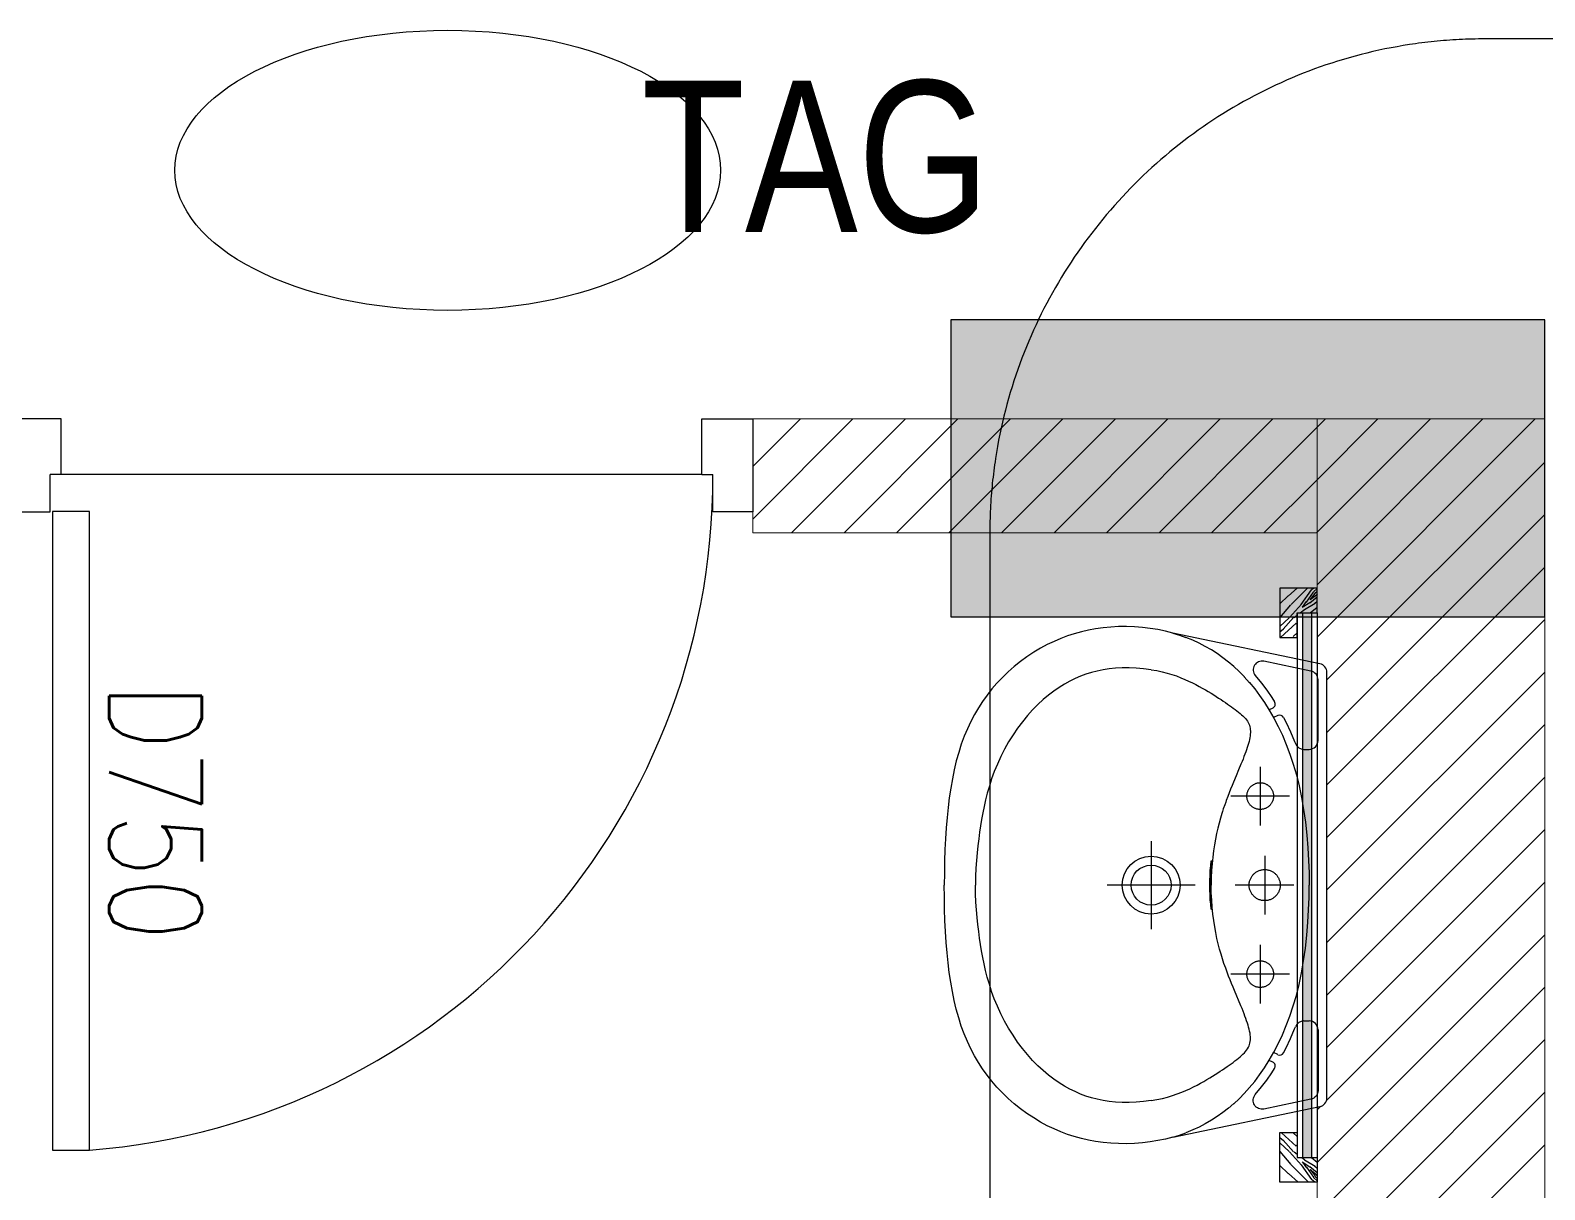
# Model space of a CAD drawing. Header units: millimetres. Extents: x 1277257 to 1543892, y 206696 to 309376.
# Drawn here: x 1330002 to 1331532, y 292398 to 293569 of the extents above; entities that cross this region are included whole.
import ezdxf
from ezdxf.enums import TextEntityAlignment as Align

# ---------------------------------------------------------------- set-up
doc = ezdxf.new("R2010")
doc.units = ezdxf.units.MM
doc.header["$LTSCALE"] = 500
doc.header["$MEASUREMENT"] = 0
doc.linetypes.add('CENTER', pattern=[2, 1.25, -0.25, 0.25, -0.25])
doc.linetypes.add('HIDDEN', pattern=[0.375, 0.25, -0.125])
doc.layers.get('Defpoints').update_dxf_attribs({"lineweight": 0})
doc.layers.add('A-TAG', color=7, linetype='Continuous', true_color=0xef00ef)
for name, color, linetype in [('AHC-A-FURNITURE', 2, 'Continuous'), ('DOOR', 8, 'Continuous'), ('FIXTURE', 251, 'Continuous'), ('TOWER AREA COLUMN.', 6, 'Continuous')]:
    doc.layers.add(name, color=color, linetype=linetype)
doc.layers.add('TOWER COL HATCH', color=253, linetype='Continuous', lineweight=20)
doc.layers.add('Wall', color=2, linetype='Continuous', lineweight=15)
doc.styles.add('simplex', font='simplex.shx')
doc.styles.get("Standard").update_dxf_attribs({"font": 'arial.ttf'})

msp = doc.modelspace()

# ---------------------------------------------------------------- hatches: boundary and pattern name
at = {"layer": 'FIXTURE', "ltscale": 0.1}
h = msp.add_hatch(dxfattribs=at)
h.set_pattern_fill('WOOD8', color=250, scale=100, angle=225, style=0, pattern_type=2)
h.set_pattern_definition([(34.6952, (1235184.5336, 262303.505), (494.9744524, 353.5538209), [11.1803, -1106.8536]), (45, (1235193.73, 262309.87), (-2e-14, 141.42136), [11, -89]), (63.4349, (1235201.504, 262317.647), (70.710822, 212.131952), [9.4868, -306.7409]), (217.875, (1235205.747, 262326.133), (565.6853303, 424.264217), [8.0623, -798.1635]), (219.8056, (1235199.383, 262321.183), (777.817169, 636.3964881), [11.0454, -1093.4907]), (239.0362, (1235190.898, 262314.112), (-141.421532, -282.842614), [12.3693, -399.9412]), (54.4623, (1235190.19, 262309.162), (282.8428988, 424.2639918), [6.0828, -602.1935]), (38.6598, (1235193.726, 262314.112), (-636.3961725, -494.9745929), [9.0554, -896.4831]), (230.7106, (1235200.797, 262319.769), (-565.6852912, -707.1068334), [10.0499, -994.9377]), (213.6901, (1235194.433, 262311.99), (353.5532764, 212.132255), [5.099, -504.8029]), (39.8056, (1235178.877, 262296.434), (-777.817169, -636.3964881), [11.0454, -1093.4907]), (33.6901, (1235187.362, 262303.505), (-353.5532764, -212.132255), [10.198, -499.7039]), (45, (1235195.85, 262309.16), (-2e-14, 141.42136), [12, -88]), (65.556, (1235204.333, 262317.647), (212.1324479, 494.9745942), [8.544, -845.8564]), (48.8141, (1235207.868, 262325.426), (919.23833595, 1060.66055824), [15.0333, -1488.2963]), (39.8056, (1235217.768, 262336.739), (-777.817169, -636.3964881), [11.0454, -1093.4907]), (45, (1235226.25, 262343.81), (-2e-14, 141.42136), [11, -89]), (50.1944, (1235163.32, 262280.878), (636.3964881, 777.817169), [11.0454, -1093.4907]), (39.8056, (1235170.391, 262289.363), (-777.817169, -636.3964881), [11.0454, -1093.4907]), (45, (1235161.91, 262282.29), (-2e-14, 141.42136), [6, -94]), (50.1944, (1235166.149, 262286.535), (636.3964881, 777.817169), [11.0454, -1093.4907]), (45, (1235173.22, 262295.02), (-2e-14, 141.42136), [10, -90]), (55.3048, (1235180.291, 262302.091), (-353.5538209, -494.9744524), [11.1803, -1106.8536]), (50.1944, (1235186.655, 262311.2835), (636.3964881, 777.817169), [11.0454, -1093.4907]), (39.8056, (1235193.726, 262319.769), (-777.817169, -636.3964881), [11.0454, -1093.4907]), (39.8056, (1235202.211, 262326.84), (-777.817169, -636.3964881), [11.0454, -1093.4907]), (36.8699, (1235210.697, 262333.911), (-494.9746855, -353.5534203), [14.1421, -692.9646]), (45, (1235222.01, 262342.4), (-2e-14, 141.42136), [15, -85]), (32.4712, (1235261.608, 262297.141), (424.2640633, 282.8427632), [9.2195, -912.7349]), (39.2894, (1235269.386, 262302.091), (-707.1068334, -565.6852912), [10.0499, -994.9377]), (53.1301, (1235261.608, 262297.141), (353.5534203, 494.9746855), [7.0711, -700.0357]), (54.4623, (1235265.851, 262302.798), (282.8428988, 424.2639918), [12.1655, -596.1107]), (45, (1235202.21, 262241.99), (-2e-14, 141.42136), [12, -88]), (35.5377, (1235210.697, 262250.472), (-424.2639918, -282.8428988), [6.0828, -602.1935]), (246.8014, (1235215.646, 262254.008), (141.421382, 282.8427255), [5.3852, -533.1313]), (237.9946, (1235213.525, 262249.058), (494.9749724, 777.8173423), [13.3417, -1320.8247]), (37.875, (1235269.386, 262304.92), (-565.6853303, -424.264217), [8.0623, -798.1635]), (52.125, (1235269.386, 262304.92), (424.264217, 565.6853303), [8.0623, -798.1635]), (45, (1235203.63, 262240.57), (-2e-14, 141.42136), [8, -92]), (239.0362, (1235209.282, 262246.23), (-141.421532, -282.842614), [8.2462, -404.0644]), (41.6335, (1235217.0605, 262258.2505), (-1202.0822553, -1060.6593486), [17.0294, -1685.9093]), (42.7094, (1235229.7884, 262269.5642), (-1767.7666618, -1626.34590616), [25.02, -2476.9792]), (48.1798, (1235248.173, 262286.535), (1131.37151885, 1272.79160828), [18.0278, -1784.7479]), (54.4623, (1235260.194, 262299.97), (282.8428988, 424.2639918), [18.2483, -590.028]), (55.3048, (1235208.575, 262235.623), (-353.5538209, -494.9744524), [11.1803, -1106.8536]), (60.9454, (1235214.939, 262244.815), (-212.1320511, -353.5533917), [14.5602, -713.4508]), (45, (1235222.01, 262257.54), (-2e-14, 141.42136), [13, -87]), (36.8699, (1235231.203, 262266.736), (-494.9746855, -353.5534203), [14.1421, -692.9646]), (48.5763, (1235242.516, 262275.221), (989.9501963, 1131.3702398), [16.0312, -1587.0907]), (36.2538, (1235253.123, 262287.242), (565.6856748, 424.263725), [13.1529, -1302.1417]), (30.9638, (1235263.73, 262295.02), (-282.842614, -141.421532), [12.3693, -399.9412]), (45, (1235274.34, 262301.38), (-2e-14, 141.42136), [7, -93]), (219.8056, (1235217.0605, 262258.2505), (777.817169, 636.3964881), [22.0907, -1082.4454]), (40.2364, (1235197.2615, 262246.937), (-848.5276056, -707.1074468), [24.0832, -1180.0763]), (45, (1235215.65, 262262.49), (-2e-14, 141.42136), [23, -77]), (49.0856, (1235231.91, 262278.7566), (848.52842144, 989.9492307), [28.0713, -1375.4955]), (45, (1235250.29, 262299.97), (-2e-14, 141.42136), [25, -75]), (52.125, (1235212.111, 262232.088), (424.264217, 565.6853303), [24.1868, -782.039]), (51.3402, (1235226.96, 262251.18), (494.9745929, 636.3961725), [18.1108, -887.4277]), (42.5104, (1235238.2737, 262265.3216), (-1626.3468232, -1484.92294044), [23.0217, -2279.1512]), (38.4802, (1235255.2442, 262280.878), (-2050.60961708, -1626.34561551), [35.2278, -3487.5552]), (48.0128, (1235166.149, 262278.0495), (1202.08123859, 1343.50317534), [19.0263, -1883.6035]), (36.8699, (1235178.877, 262292.192), (-494.9746855, -353.5534203), [21.2132, -685.8936]), (42.6141, (1235195.8473, 262304.9196), (-1697.05509359, -1555.63617396), [24.0208, -2378.0616]), (55.6197, (1235213.525, 262321.183), (-636.3954187, -919.2392743), [16.2788, -1611.6032]), (45, (1235222.72, 262334.62), (-2e-14, 141.42136), [20, -80]), (41.8202, (1235157.6635, 262286.535), (-1272.79160828, -1131.37151885), [18.0278, -1784.7479]), (51.009, (1235171.0985, 262298.5556), (-636.39613372, -777.81739343), [19.105, -1891.3923]), (51.7098, (1235183.1193, 262313.405), (-565.68592816, -707.10641908), [17.1172, -1694.607]), (39.2894, (1235193.726, 262326.84), (-707.1068334, -565.6852912), [20.0998, -984.8878]), (32.9052, (1235209.282, 262339.568), (-777.81783655, -494.9741718), [14.3178, -1417.4643]), (54.4623, (1235221.303, 262347.346), (282.8428988, 424.2639918), [12.1655, -596.1107]), (48.8141, (1235171.0985, 262273.1), (919.23833595, 1060.66055824), [15.0333, -1488.2963]), (32.1957, (1235180.998, 262284.4135), (-1131.37122004, -707.10610655), [22.561, -2233.5418]), (45, (1235200.09, 262296.43), (-2e-14, 141.42136), [25, -75]), (50.4403, (1235217.7676, 262314.112), (-707.10727199, -848.52769078), [21.095, -2088.4073]), (51.7098, (1235231.2026, 262330.3754), (-565.68592816, -707.10641908), [17.1172, -1694.607]), (45, (1235152.71, 262291.48), (-2e-14, 141.42136), [17, -83]), (53.1301, (1235164.735, 262303.505), (353.5534203, 494.9746855), [28.2843, -678.8225]), (42.6141, (1235181.705, 262326.1328), (-1697.05509359, -1555.63617396), [24.0208, -2378.0616]), (39.4725, (1235199.3828, 262342.3962), (1626.3446845, 1343.50403965), [31.1448, -3083.3375]), (51.8428, (1235217.0605, 262227.138), (-1060.65956137, -1343.50340493), [25.1794, -2492.7563]), (45, (1235232.62, 262246.94), (-2e-14, 141.42136), [28, -72]), (41.3478, (1235252.4158, 262266.7358), (-2333.45154641, -2050.610630195), [47.0956, -4662.4691]), (45, (1235192.31, 262251.89), (-2e-14, 141.42136), [24, -76]), (49.7636, (1235209.282, 262268.857), (707.1074468, 848.5276056), [24.0832, -1180.0763]), (43.1524, (1235224.8386, 262287.242), (-2192.03065427, -2050.61009851), [31.0161, -3070.5964]), (42.2737, (1235247.466, 262308.455), (-1484.92397976, -1343.5031867), [21.0238, -2081.3558]), (39.8056, (1235180.998, 262263.2), (-777.817169, -636.3964881), [22.0907, -1082.4454]), (45, (1235197.97, 262277.34), (-2e-14, 141.42136), [32, -68]), (46.9092, (1235220.596, 262299.9698), (1979.89720474, 2121.32198918), [30.0167, -2971.6495]), (48.5763, (1235241.102, 262321.89), (989.9501963, 1131.3702398), [16.0312, -1587.0907])])
h.paths.add_polyline_path([(1331302.1, 293005.6), (1331302.1, 292980.6), (1331282.1, 292980.6), (1331282.1, 292955.6), (1331264.4, 292955.6), (1331264.4, 293005.6)])
msp.add_hatch(color=248, dxfattribs=at).paths.add_polyline_path([(1331296.4, 292430.6), (1331287.5, 292430.6), (1331287.5, 292980.6), (1331296.4, 292980.6)])
h = msp.add_hatch(dxfattribs=at)
h.set_pattern_fill('WOOD8', color=250, scale=100, angle=225, style=0, pattern_type=2)
h.set_pattern_definition([(325.3048, (1235184.5336, 323107.42), (494.9744524, -353.5538209), [11.1803, -1106.8536]), (315, (1235193.73, 323101.06), (5e-14, -141.42136), [11, -89]), (296.5651, (1235201.504, 323093.278), (70.710822, -212.131952), [9.4868, -306.7409]), (142.125, (1235205.747, 323084.793), (565.6853303, -424.264217), [8.0623, -798.1635]), (140.1944, (1235199.383, 323089.7425), (777.817169, -636.3964881), [11.0454, -1093.4907]), (120.9638, (1235190.898, 323096.814), (-141.421532, 282.842614), [12.3693, -399.9412]), (305.5377, (1235190.19, 323101.763), (282.8428988, -424.2639918), [6.0828, -602.1935]), (321.3402, (1235193.726, 323096.814), (-636.3961725, 494.9745929), [9.0554, -896.4831]), (129.2894, (1235200.797, 323091.157), (-565.6852912, 707.1068334), [10.0499, -994.9377]), (146.3099, (1235194.433, 323098.935), (353.5532764, -212.132255), [5.099, -504.8029]), (320.1944, (1235178.877, 323114.491), (-777.817169, 636.3964881), [11.0454, -1093.4907]), (326.3099, (1235187.362, 323107.42), (-353.5532764, 212.132255), [10.198, -499.7039]), (315, (1235195.85, 323101.76), (5e-14, -141.42136), [12, -88]), (294.444, (1235204.333, 323093.278), (212.1324479, -494.9745942), [8.544, -845.8564]), (311.1859, (1235207.868, 323085.5), (919.23833595, -1060.66055824), [15.0333, -1488.2963]), (320.1944, (1235217.768, 323074.186), (-777.817169, 636.3964881), [11.0454, -1093.4907]), (315, (1235226.25, 323067.12), (5e-14, -141.42136), [11, -89]), (309.8056, (1235163.32, 323130.048), (636.3964881, -777.817169), [11.0454, -1093.4907]), (320.1944, (1235170.391, 323121.562), (-777.817169, 636.3964881), [11.0454, -1093.4907]), (315, (1235161.91, 323128.63), (5e-14, -141.42136), [6, -94]), (309.8056, (1235166.149, 323124.391), (636.3964881, -777.817169), [11.0454, -1093.4907]), (315, (1235173.22, 323115.91), (5e-14, -141.42136), [10, -90]), (304.6952, (1235180.291, 323108.834), (-353.5538209, 494.9744524), [11.1803, -1106.8536]), (309.8056, (1235186.655, 323099.642), (636.3964881, -777.817169), [11.0454, -1093.4907]), (320.1944, (1235193.726, 323091.157), (-777.817169, 636.3964881), [11.0454, -1093.4907]), (320.1944, (1235202.211, 323084.086), (-777.817169, 636.3964881), [11.0454, -1093.4907]), (323.1301, (1235210.697, 323077.015), (-494.9746855, 353.5534203), [14.1421, -692.9646]), (315, (1235222.01, 323068.53), (5e-14, -141.42136), [15, -85]), (327.5288, (1235261.608, 323113.784), (424.2640633, -282.8427632), [9.2195, -912.7349]), (320.7106, (1235269.386, 323108.834), (-707.1068334, 565.6852912), [10.0499, -994.9377]), (306.8699, (1235261.608, 323113.784), (353.5534203, -494.9746855), [7.0711, -700.0357]), (305.5377, (1235265.851, 323108.127), (282.8428988, -424.2639918), [12.1655, -596.1107]), (315, (1235202.21, 323168.94), (5e-14, -141.42136), [12, -88]), (324.4623, (1235210.697, 323160.453), (-424.2639918, 282.8428988), [6.0828, -602.1935]), (113.1986, (1235215.646, 323156.918), (141.421382, -282.8427255), [5.3852, -533.1313]), (122.0054, (1235213.525, 323161.867), (494.9749724, -777.8173423), [13.3417, -1320.8247]), (322.125, (1235269.386, 323106.006), (-565.6853303, 424.264217), [8.0623, -798.1635]), (307.875, (1235269.386, 323106.006), (424.264217, -565.6853303), [8.0623, -798.1635]), (315, (1235203.63, 323170.35), (5e-14, -141.42136), [8, -92]), (120.9638, (1235209.282, 323164.696), (-141.421532, 282.842614), [8.2462, -404.0644]), (318.3665, (1235217.0605, 323152.675), (-1202.0822553, 1060.6593486), [17.0294, -1685.9093]), (317.2906, (1235229.7884, 323141.3613), (-1767.7666618, 1626.34590616), [25.02, -2476.9792]), (311.8202, (1235248.173, 323124.3907), (1131.37151885, -1272.79160828), [18.0278, -1784.7479]), (305.5377, (1235260.194, 323110.956), (282.8428988, -424.2639918), [18.2483, -590.028]), (304.6952, (1235208.575, 323175.302), (-353.5538209, 494.9744524), [11.1803, -1106.8536]), (299.0546, (1235214.939, 323166.11), (-212.1320511, 353.5533917), [14.5602, -713.4508]), (315, (1235222.01, 323153.38), (5e-14, -141.42136), [13, -87]), (323.1301, (1235231.203, 323144.19), (-494.9746855, 353.5534203), [14.1421, -692.9646]), (311.4237, (1235242.516, 323135.7044), (989.9501963, -1131.3702398), [16.0312, -1587.0907]), (323.7462, (1235253.123, 323123.6836), (565.6856748, -424.263725), [13.1529, -1302.1417]), (329.0362, (1235263.73, 323115.905), (-282.842614, 141.421532), [12.3693, -399.9412]), (315, (1235274.34, 323109.54), (5e-14, -141.42136), [7, -93]), (140.1944, (1235217.0605, 323152.675), (777.817169, -636.3964881), [22.0907, -1082.4454]), (319.7636, (1235197.2615, 323163.989), (-848.5276056, 707.1074468), [24.0832, -1180.0763]), (315, (1235215.65, 323148.43), (5e-14, -141.42136), [23, -77]), (310.9144, (1235231.91, 323132.169), (848.52842144, -989.9492307), [28.0713, -1375.4955]), (315, (1235250.29, 323110.96), (5e-14, -141.42136), [25, -75]), (307.875, (1235212.111, 323178.838), (424.264217, -565.6853303), [24.1868, -782.039]), (308.6598, (1235226.96, 323159.746), (494.9745929, -636.3961725), [18.1108, -887.4277]), (317.4896, (1235238.2737, 323145.604), (-1626.3468232, 1484.92294044), [23.0217, -2279.1512]), (321.5198, (1235255.2442, 323130.0476), (-2050.60961708, 1626.34561551), [35.2278, -3487.5552]), (311.9872, (1235166.149, 323132.876), (1202.08123859, -1343.50317534), [19.0263, -1883.6035]), (323.1301, (1235178.877, 323118.734), (-494.9746855, 353.5534203), [21.2132, -685.8936]), (317.3859, (1235195.8473, 323106.006), (-1697.05509359, 1555.63617396), [24.0208, -2378.0616]), (304.3803, (1235213.525, 323089.7425), (-636.3954187, 919.2392743), [16.2788, -1611.6032]), (315, (1235222.72, 323076.31), (5e-14, -141.42136), [20, -80]), (318.1798, (1235157.6635, 323124.3907), (-1272.79160828, 1131.37151885), [18.0278, -1784.7479]), (308.991, (1235171.0985, 323112.37), (-636.39613372, 777.81739343), [19.105, -1891.3923]), (308.2902, (1235183.1193, 323097.5207), (-565.68592816, 707.10641908), [17.1172, -1694.607]), (320.7106, (1235193.726, 323084.086), (-707.1068334, 565.6852912), [20.0998, -984.8878]), (327.0948, (1235209.282, 323071.358), (-777.81783655, 494.9741718), [14.3178, -1417.4643]), (305.5377, (1235221.303, 323063.58), (282.8428988, -424.2639918), [12.1655, -596.1107]), (311.1859, (1235171.0985, 323137.826), (919.23833595, -1060.66055824), [15.0333, -1488.2963]), (327.8043, (1235180.998, 323126.512), (-1131.37122004, 707.10610655), [22.561, -2233.5418]), (315, (1235200.09, 323114.49), (5e-14, -141.42136), [25, -75]), (309.5597, (1235217.7676, 323096.8135), (-707.10727199, 848.52769078), [21.095, -2088.4073]), (308.2902, (1235231.2026, 323080.55), (-565.68592816, 707.10641908), [17.1172, -1694.607]), (315, (1235152.71, 323119.44), (5e-14, -141.42136), [17, -83]), (306.8699, (1235164.735, 323107.42), (353.5534203, -494.9746855), [28.2843, -678.8225]), (317.3859, (1235181.705, 323084.7927), (-1697.05509359, 1555.63617396), [24.0208, -2378.0616]), (320.5275, (1235199.3828, 323068.5293), (1626.3446845, -1343.50403965), [31.1448, -3083.3375]), (308.1572, (1235217.0605, 323183.7877), (-1060.65956137, 1343.50340493), [25.1794, -2492.7563]), (315, (1235232.62, 323163.99), (5e-14, -141.42136), [28, -72]), (318.6522, (1235252.4158, 323144.1897), (-2333.45154641, 2050.610630195), [47.0956, -4662.4691]), (315, (1235192.31, 323159.04), (5e-14, -141.42136), [24, -76]), (310.2364, (1235209.282, 323142.068), (707.1074468, -848.5276056), [24.0832, -1180.0763]), (316.8476, (1235224.8386, 323123.6836), (-2192.03065427, 2050.61009851), [31.0161, -3070.5964]), (317.7263, (1235247.466, 323102.4704), (-1484.92397976, 1343.5031867), [21.0238, -2081.3558]), (320.1944, (1235180.998, 323147.725), (-777.817169, 636.3964881), [22.0907, -1082.4454]), (315, (1235197.97, 323133.58), (5e-14, -141.42136), [32, -68]), (313.0908, (1235220.596, 323110.9557), (1979.89720474, -2121.32198918), [30.0167, -2971.6495]), (311.4237, (1235241.102, 323089.0354), (989.9501963, -1131.3702398), [16.0312, -1587.0907])])
h.paths.add_polyline_path([(1331302.1, 292430.4), (1331302.1, 292405.6), (1331264.4, 292405.6), (1331264.4, 292455.4), (1331282.1, 292455.4), (1331282.1, 292430.4)])
at = {"layer": 'TOWER COL HATCH'}
h = msp.add_hatch(color=253, dxfattribs=at)
h.dxf.hatch_style = 1
h.paths.add_polyline_path([(1330932.1, 293276.4), (1330932.1, 292976.4), (1331532.1, 292976.4), (1331532.1, 293276.4)])

# ---------------------------------------------------------------- linework, layer by layer
at = {"linetype": 'Continuous'}
msp.add_ellipse((1330423.9, 293427.5), major_axis=(-275.7, 0), ratio=0.512885, dxfattribs=at)
at = {"layer": 'A-TAG', "linetype": 'HIDDEN', "ltscale": 100}
for p, q in [((1335459.3, 293560.2), (1331471.5, 293560.2)), ((1330971.5, 293060.2), (1330971.5, 289348.8))]:
    msp.add_line(p, q, dxfattribs=at)
msp.add_arc((1331471.5, 293060.2), 500, 90, 180, dxfattribs=at)
at = {"layer": 'AHC-A-FURNITURE', "color": 5, "linetype": 'Continuous', "ltscale": 50, "true_color": 0x0000ff}
for p, q in [((1330732.1, 293128.3), (1330780.2, 293176.4)), ((1330732.1, 293075.3), (1330833.2, 293176.4)), ((1330771.2, 293061.4), (1330886.2, 293176.4)), ((1330824.3, 293061.4), (1330939.3, 293176.4)), ((1330877.3, 293061.4), (1330992.3, 293176.4)), ((1330930.3, 293061.4), (1331045.3, 293176.4)), ((1330983.4, 293061.4), (1331098.4, 293176.4)), ((1331036.4, 293061.4), (1331151.4, 293176.4)), ((1331089.4, 293061.4), (1331204.4, 293176.4)), ((1331142.5, 293061.4), (1331257.5, 293176.4)), ((1331195.5, 293061.4), (1331302.1, 293168)), ((1331248.5, 293061.4), (1331302.1, 293115)), ((1331301.6, 293061.4), (1331302.1, 293061.9))]:
    msp.add_line(p, q, dxfattribs=at)
at = {"layer": 'AHC-A-FURNITURE', "color": 1, "linetype": 'Continuous', "ltscale": 50, "true_color": 0xff0000}
for p, q in [((1331302.1, 293168), (1331310.5, 293176.4)), ((1331302.1, 293115), (1331363.5, 293176.4)), ((1331302.1, 293061.9), (1331416.6, 293176.4)), ((1331302.1, 293008.9), (1331469.6, 293176.4)), ((1331302.1, 292955.9), (1331522.6, 293176.4)), ((1331312.1, 292912.8), (1331532.1, 293132.8)), ((1331312.1, 292859.8), (1331532.1, 293079.8)), ((1331312.1, 292806.8), (1331532.1, 293026.8)), ((1331312.1, 292753.7), (1331532.1, 292973.7)), ((1331312.1, 292700.7), (1331532.1, 292920.7)), ((1331312.1, 292647.7), (1331532.1, 292867.7)), ((1331312.1, 292594.6), (1331532.1, 292814.6)), ((1331312.1, 292541.6), (1331532.1, 292761.6)), ((1331311.7, 292488.2), (1331532.1, 292708.6)), ((1331302.1, 292425.5), (1331532.1, 292655.5)), ((1331302.1, 292372.5), (1331532.1, 292602.5)), ((1331302.1, 292319.5), (1331532.1, 292549.5)), ((1331302.1, 292266.4), (1331532.1, 292496.4)), ((1331302.1, 292478.6), (1331305.8, 292482.2)), ((1331302.1, 292213.4), (1331532.1, 292443.4))]:
    msp.add_line(p, q, dxfattribs=at)
at = {"layer": 'DOOR', "ltscale": 100}
for p, q in [((1330033.6, 293176.4), (1329982.1, 293176.4)), ((1330033.6, 293120.2), (1330033.6, 293176.4)), ((1330680.5, 293120.2), (1330680.5, 293176.4)), ((1330680.5, 293176.4), (1330732.1, 293176.4)), ((1330732.1, 293176.4), (1330732.1, 293082.7)), ((1330022.4, 293082.7), (1330022.4, 293120.2)), ((1330033.6, 293120.2), (1330022.4, 293120.2)), ((1330680.5, 293120.2), (1330033.6, 293120.2)), ((1330680.5, 293120.2), (1330691.8, 293120.2)), ((1330691.8, 293082.7), (1330691.8, 293120.2)), ((1329982.1, 293082.7), (1330022.4, 293082.7)), ((1330732.1, 293082.7), (1330691.8, 293082.7))]:
    msp.add_line(p, q, dxfattribs=at)
msp.add_lwpolyline([(1330024.7, 293083), (1330024.7, 292437.9), (1330062.2, 292437.9), (1330062.2, 293083)], close=True, dxfattribs=at)
at = {"layer": 'DOOR', "linetype": 'Continuous'}
msp.add_arc((1330009.4, 293118.3), 682.4, 274.4383, 0.1592, dxfattribs=at)
at = {"layer": 'FIXTURE', "ltscale": 0.1}
for p, q in [((1331282.1, 292980.6), (1331302.1, 292980.6)), ((1331282.1, 292980.6), (1331302.1, 292980.6)), ((1331282.1, 292980.6), (1331282.1, 292430.6)), ((1331287.5, 292980.6), (1331287.5, 292430.6)), ((1331296.4, 292980.6), (1331296.4, 292430.6)), ((1331302.1, 292980.6), (1331302.1, 292430.6))]:
    msp.add_line(p, q, dxfattribs=at)
at = {"layer": 'FIXTURE'}
for p, q in [((1331304.9, 292929.1), (1331156.4, 292960.1)), ((1331156.4, 292960.1), (1331163.1, 292958)), ((1331163.1, 292958), (1331169.7, 292955.7)), ((1331176.6, 292952.9), (1331169.7, 292955.7)), ((1331182.9, 292949.9), (1331176.6, 292952.9)), ((1331189.1, 292946.7), (1331182.9, 292949.9)), ((1331207, 292935.3), (1331201.2, 292939.4)), ((1331206.7, 292935.5), (1331206.7, 292935.5)), ((1331212.5, 292930.9), (1331207, 292935.3)), ((1331207, 292935.3), (1331207, 292935.3)), ((1331218, 292926.3), (1331212.4, 292931.1)), ((1331217.9, 292926.3), (1331223.4, 292921.3)), ((1331223.3, 292921.3), (1331228.7, 292915.8)), ((1331312.1, 292490.8), (1331312.1, 292920.3)), ((1331228.6, 292916), (1331234, 292910)), ((1331249, 292890), (1331253.8, 292882.4)), ((1331256.4, 292895.1), (1331259.2, 292890.8)), ((1331257.3, 292884.3), (1331253.7, 292882.6)), ((1331262.4, 292876.8), (1331258.2, 292874.8)), ((1331268.3, 292874.8), (1331270.9, 292869.8)), ((1331270.9, 292869.8), (1331275.3, 292860.5)), ((1331275.3, 292860.5), (1331279.4, 292850.8)), ((1331279.4, 292850.8), (1331280.2, 292848.5)), ((1331288.7, 292842.7), (1331294.1, 292842.7)), ((1331225.2, 292827.7), (1331222.9, 292822.1)), ((1331281.2, 292816.9), (1331283.9, 292805.8)), ((1331283.9, 292805.8), (1331286.4, 292794.2)), ((1331286.4, 292794.2), (1331288.5, 292782.1)), ((1331288.5, 292782.1), (1331290.3, 292769.3)), ((1331194.7, 292724.9), (1331194.7, 292725.5)), ((1331194.7, 292724.9), (1331195.2, 292724.9)), ((1331193.8, 292705.6), (1331193.8, 292707.7)), ((1331193.8, 292703.5), (1331193.8, 292705.6)), ((1331194.7, 292686.2), (1331195.2, 292686.2)), ((1331286.4, 292617), (1331288.5, 292629)), ((1331288.5, 292629), (1331290.3, 292641.8)), ((1331283.9, 292605.3), (1331286.4, 292617)), ((1331281.2, 292594.2), (1331283.9, 292605.3)), ((1331288.7, 292568.4), (1331294.1, 292568.4)), ((1331275.3, 292550.6), (1331279.4, 292560.3)), ((1331279.4, 292560.3), (1331280.2, 292562.6)), ((1331268.3, 292536.3), (1331270.9, 292541.3)), ((1331270.9, 292541.3), (1331275.3, 292550.6)), ((1331249, 292521.1), (1331253.8, 292528.7)), ((1331257.3, 292526.8), (1331253.7, 292528.5)), ((1331262.4, 292534.4), (1331258.2, 292536.4)), ((1331256.4, 292516), (1331259.2, 292520.4)), ((1331223.3, 292489.8), (1331228.7, 292495.3)), ((1331228.6, 292495.1), (1331234, 292501.1)), ((1331156.4, 292451), (1331304.9, 292482)), ((1331207, 292475.9), (1331201.2, 292471.8)), ((1331206.7, 292475.7), (1331206.7, 292475.7)), ((1331212.5, 292480.2), (1331207, 292475.9)), ((1331207, 292475.9), (1331207, 292475.9)), ((1331218, 292484.9), (1331212.4, 292480.1)), ((1331217.9, 292484.8), (1331223.4, 292489.9)), ((1331182.9, 292461.2), (1331176.6, 292458.3)), ((1331189.1, 292464.4), (1331182.9, 292461.2)), ((1331156.4, 292451), (1331163.1, 292453.1)), ((1331163.1, 292453.1), (1331169.7, 292455.5)), ((1331176.6, 292458.3), (1331169.7, 292455.5))]:
    msp.add_line(p, q, dxfattribs=at)
at = {"layer": 'FIXTURE', "linetype": 'CENTER', "ltscale": 10}
for p, q in [((1331244.7, 292825.1), (1331244.7, 292765.9)), ((1331274.3, 292795.5), (1331215.1, 292795.5)), ((1331134.5, 292750), (1331134.5, 292661.1)), ((1331249.2, 292735.2), (1331249.2, 292676)), ((1331179, 292705.6), (1331090.1, 292705.6)), ((1331278.8, 292705.6), (1331219.5, 292705.6)), ((1331244.7, 292645.3), (1331244.7, 292586.1)), ((1331274.3, 292615.7), (1331215.1, 292615.7))]:
    msp.add_line(p, q, dxfattribs=at)
at = {"layer": 'FIXTURE', "ltscale": 0.1}
for points in [[(1331302.1, 292980.6), (1331302.1, 293005.6), (1331264.4, 293005.6), (1331264.4, 292955.6), (1331282.1, 292955.6), (1331282.1, 292980.6), (1331302.1, 292980.6)], [(1331302.1, 292430.6), (1331302.1, 292405.6), (1331264.4, 292405.6), (1331264.4, 292455.6), (1331282.1, 292455.6), (1331282.1, 292430.6), (1331302.1, 292430.6)]]:
    msp.add_lwpolyline(points, dxfattribs=at)
at = {"layer": 'FIXTURE'}
for points in [[(1331156.4, 292960.1), (1331149, 292962), (1331141.4, 292963.6), (1331133.6, 292964.9), (1331125.7, 292965.9), (1331117.6, 292966.5), (1331109.6, 292966.7), (1331101.6, 292966.7), (1331093.7, 292966.2), (1331085.9, 292965.5), (1331078.4, 292964.4), (1331071.1, 292963.1), (1331064, 292961.5), (1331056.9, 292959.5), (1331050.1, 292957.3), (1331043.2, 292954.7), (1331036.4, 292951.8), (1331029.6, 292948.5), (1331022.7, 292944.9), (1331015.9, 292940.8), (1331009.1, 292936.3), (1331002.5, 292931.5), (1330996.2, 292926.4), (1330990, 292921), (1330984.2, 292915.4), (1330978.7, 292909.6), (1330973.6, 292903.7), (1330968.7, 292897.5), (1330964.2, 292891.2), (1330960, 292884.7), (1330956, 292877.9), (1330952.3, 292870.8), (1330948.9, 292863.5), (1330945.7, 292855.9), (1330942.7, 292847.9), (1330940.1, 292839.6), (1330937.7, 292831), (1330935.6, 292822.1), (1330933.7, 292813), (1330932, 292803.6), (1330930.6, 292793.9), (1330929.3, 292784), (1330928.3, 292773.8), (1330927.4, 292763.3), (1330926.7, 292752.5), (1330926.2, 292741.4), (1330925.8, 292729.8), (1330925.6, 292717.8), (1330925.5, 292705.6)], [(1331201.2, 292939.4), (1331195.4, 292943.1), (1331189.1, 292946.7)], [(1331134.5, 292923.1), (1331126.9, 292924.1), (1331119.4, 292924.8), (1331112.2, 292925.1), (1331105.3, 292925), (1331098.6, 292924.6), (1331092.2, 292923.9), (1331086, 292923), (1331080, 292921.8), (1331074.2, 292920.3), (1331068.6, 292918.5), (1331063.1, 292916.5), (1331057.7, 292914.2), (1331052.4, 292911.5), (1331047, 292908.6), (1331041.7, 292905.2), (1331036.3, 292901.5), (1331030.9, 292897.4), (1331025.5, 292892.9), (1331020.1, 292887.9), (1331014.8, 292882.5), (1331009.6, 292876.8), (1331004.5, 292870.6), (1330999.6, 292864.1), (1330995, 292857.3), (1330990.5, 292850.2), (1330986.4, 292842.8), (1330982.6, 292835.4), (1330979.2, 292827.9), (1330976.1, 292820.3), (1330973.4, 292812.8), (1330971.1, 292805.6), (1330969, 292798.5), (1330967.3, 292791.6), (1330965.8, 292785), (1330964.4, 292778.5), (1330963.2, 292772), (1330962.2, 292765.5), (1330961.2, 292759), (1330960.3, 292752.3), (1330959.4, 292745.4), (1330958.7, 292738.2), (1330958, 292730.6), (1330957.5, 292722.6), (1330957.1, 292714.3), (1330957, 292705.6)], [(1331134.5, 292923.1), (1331140.2, 292922.2), (1331145.6, 292921), (1331150.6, 292919.7), (1331155.5, 292918.3), (1331160.1, 292916.8), (1331164.4, 292915.1), (1331168.5, 292913.4), (1331172.4, 292911.7), (1331176.2, 292909.9), (1331179.7, 292908.1), (1331183, 292906.3), (1331186.2, 292904.5), (1331189.3, 292902.8), (1331192.2, 292901.1), (1331195, 292899.4), (1331197.7, 292897.7), (1331200.2, 292896.1), (1331202.7, 292894.5), (1331205.1, 292893), (1331207.4, 292891.4), (1331209.6, 292890), (1331211.7, 292888.5), (1331213.7, 292887.1), (1331215.6, 292885.7), (1331217.5, 292884.3), (1331219.3, 292882.9), (1331221, 292881.6), (1331222.7, 292880.3), (1331224.3, 292879), (1331225.8, 292877.7), (1331227.2, 292876.4), (1331228.5, 292875.1), (1331229.7, 292873.8), (1331230.8, 292872.4), (1331231.7, 292871.1), (1331232.5, 292869.8), (1331233.2, 292868.4), (1331233.8, 292867), (1331234.2, 292865.6), (1331234.5, 292864.2), (1331234.7, 292862.7), (1331234.8, 292861.2), (1331234.8, 292859.6), (1331234.7, 292857.9), (1331234.5, 292856.2), (1331234.2, 292854.4), (1331233.9, 292852.5), (1331233.4, 292850.6), (1331232.9, 292848.6), (1331232.3, 292846.6), (1331231.6, 292844.5), (1331230.9, 292842.3), (1331230.1, 292840.1), (1331229.3, 292837.8), (1331228.3, 292835.4), (1331227.4, 292832.9), (1331226.3, 292830.4), (1331225.2, 292827.7)], [(1331233.7, 292910.4), (1331239.1, 292903.8), (1331244.1, 292897.2), (1331249, 292890)], [(1331253.8, 292882.4), (1331258.4, 292874.3), (1331262.9, 292865.8), (1331267.1, 292856.9), (1331271, 292847.5), (1331274.7, 292837.7), (1331278.1, 292827.6), (1331281.2, 292816.9)], [(1331222.9, 292822.1), (1331220.4, 292816.1), (1331217.7, 292809.6)], [(1331217.7, 292809.6), (1331216.3, 292806.2), (1331214.8, 292802.6), (1331213.4, 292798.9), (1331211.9, 292795.1), (1331210.4, 292791), (1331209.8, 292789.5)], [(1331209.8, 292789.5), (1331208.9, 292786.8), (1331207.4, 292782.5), (1331206.6, 292779.8)], [(1331206.6, 292779.8), (1331206, 292777.9), (1331204.6, 292773.2), (1331203.2, 292768.2), (1331201.9, 292763.1), (1331200.7, 292757.7), (1331199.6, 292752.1), (1331198.5, 292746.2), (1331197.6, 292740.1), (1331196.8, 292733.8), (1331196.2, 292727.2), (1331195.6, 292720.3), (1331195.3, 292713), (1331195.2, 292705.6)], [(1331290.3, 292769.3), (1331291.8, 292756.1), (1331292.9, 292743.1), (1331293.6, 292730.4), (1331294.1, 292717.9), (1331294.1, 292705.6)], [(1331193.8, 292707.7), (1331193.9, 292709.8), (1331193.9, 292711.9), (1331194, 292714), (1331194.1, 292716.2), (1331194.2, 292718.3), (1331194.3, 292720.5), (1331194.5, 292722.7), (1331194.7, 292724.9)], [(1331195.2, 292724.9), (1331195.1, 292722.7), (1331194.9, 292720.5), (1331194.8, 292718.4), (1331194.7, 292716.2), (1331194.6, 292714.1), (1331194.5, 292711.9), (1331194.5, 292709.8), (1331194.4, 292707.7), (1331194.4, 292705.6)], [(1331194.7, 292725.5), (1331194.8, 292726.1), (1331194.8, 292726.7), (1331194.9, 292727.3), (1331195, 292727.8), (1331195, 292728.3), (1331195.1, 292728.7), (1331195.2, 292729.1), (1331195.2, 292729.5), (1331195.3, 292729.8), (1331195.4, 292730), (1331195.4, 292730.2), (1331195.5, 292730.3), (1331195.5, 292730.3)], [(1331195.5, 292727.9), (1331195.4, 292726.8), (1331195.3, 292726.1), (1331195.3, 292725.5), (1331195.2, 292724.9)], [(1331195.5, 292730.3), (1331195.5, 292730.3), (1331195.5, 292730.2), (1331195.5, 292730.1), (1331195.5, 292729.9), (1331195.5, 292729.6), (1331195.5, 292729.3), (1331195.5, 292728.9), (1331195.5, 292728.4), (1331195.5, 292727.9)], [(1331156.4, 292451), (1331149, 292449.1), (1331141.4, 292447.5), (1331133.6, 292446.2), (1331125.7, 292445.3), (1331117.6, 292444.7), (1331109.6, 292444.4), (1331101.6, 292444.5), (1331093.7, 292444.9), (1331085.9, 292445.6), (1331078.4, 292446.7), (1331071.1, 292448), (1331064, 292449.7), (1331056.9, 292451.6), (1331050.1, 292453.8), (1331043.2, 292456.4), (1331036.4, 292459.3), (1331029.6, 292462.6), (1331022.7, 292466.3), (1331015.9, 292470.4), (1331009.1, 292474.9), (1331002.5, 292479.7), (1330996.2, 292484.8), (1330990, 292490.2), (1330984.2, 292495.8), (1330978.7, 292501.5), (1330973.6, 292507.5), (1330968.7, 292513.6), (1330964.2, 292519.9), (1330960, 292526.4), (1330956, 292533.2), (1330952.3, 292540.3), (1330948.9, 292547.6), (1330945.7, 292555.3), (1330942.7, 292563.3), (1330940.1, 292571.6), (1330937.7, 292580.2), (1330935.6, 292589), (1330933.7, 292598.2), (1330932, 292607.6), (1330930.6, 292617.2), (1330929.3, 292627.1), (1330928.3, 292637.3), (1330927.4, 292647.8), (1330926.7, 292658.6), (1330926.2, 292669.8), (1330925.8, 292681.4), (1330925.6, 292693.3), (1330925.5, 292705.6)], [(1331134.5, 292488), (1331126.9, 292487), (1331119.4, 292486.4), (1331112.2, 292486.1), (1331105.3, 292486.1), (1331098.6, 292486.5), (1331092.2, 292487.2), (1331086, 292488.2), (1331080, 292489.4), (1331074.2, 292490.9), (1331068.6, 292492.6), (1331063.1, 292494.6), (1331057.7, 292497), (1331052.4, 292499.6), (1331047, 292502.6), (1331041.7, 292505.9), (1331036.3, 292509.6), (1331030.9, 292513.7), (1331025.5, 292518.3), (1331020.1, 292523.2), (1331014.8, 292528.6), (1331009.6, 292534.4), (1331004.5, 292540.5), (1330999.6, 292547), (1330995, 292553.9), (1330990.5, 292561), (1330986.4, 292568.3), (1330982.6, 292575.7), (1330979.2, 292583.3), (1330976.1, 292590.9), (1330973.4, 292598.3), (1330971.1, 292605.5), (1330969, 292612.6), (1330967.3, 292619.5), (1330965.8, 292626.2), (1330964.4, 292632.6), (1330963.2, 292639.1), (1330962.2, 292645.6), (1330961.2, 292652.1), (1330960.3, 292658.8), (1330959.4, 292665.8), (1330958.7, 292672.9), (1330958, 292680.5), (1330957.5, 292688.5), (1330957.1, 292696.9), (1330957, 292705.6)], [(1331194.4, 292705.6), (1331194.4, 292703.5), (1331194.5, 292701.3), (1331194.5, 292699.2), (1331194.6, 292697.1), (1331194.7, 292694.9), (1331194.8, 292692.8), (1331194.9, 292690.6), (1331195.1, 292688.4), (1331195.2, 292686.2)], [(1331206.6, 292631.3), (1331205.1, 292636), (1331203.7, 292641), (1331202.3, 292646.3), (1331201, 292651.8), (1331199.9, 292657.6), (1331198.8, 292663.6), (1331197.8, 292669.8), (1331196.9, 292676.4), (1331196.2, 292683.2), (1331195.7, 292690.4), (1331195.3, 292697.8), (1331195.2, 292705.6)], [(1331290.3, 292641.8), (1331291.8, 292655), (1331292.9, 292668.1), (1331293.6, 292680.7), (1331294.1, 292693.2), (1331294.1, 292705.6)], [(1331194.7, 292686.2), (1331194.5, 292688.4), (1331194.3, 292690.6), (1331194.2, 292692.8), (1331194.1, 292695), (1331194, 292697.1), (1331193.9, 292699.2), (1331193.9, 292701.4), (1331193.8, 292703.5)], [(1331195.5, 292680.8), (1331195.5, 292680.9), (1331195.4, 292681), (1331195.4, 292681.1), (1331195.3, 292681.3), (1331195.2, 292681.6), (1331195.2, 292682), (1331195.1, 292682.4), (1331195, 292682.8), (1331195, 292683.3), (1331194.9, 292683.9), (1331194.8, 292684.4), (1331194.8, 292685), (1331194.7, 292685.6), (1331194.7, 292686.2)], [(1331195.2, 292686.2), (1331195.3, 292685.6), (1331195.3, 292685)], [(1331195.3, 292685), (1331195.4, 292683.8), (1331195.5, 292683.2), (1331195.5, 292682.7), (1331195.5, 292682.2), (1331195.5, 292681.8), (1331195.5, 292681.5), (1331195.5, 292681.2), (1331195.5, 292681), (1331195.5, 292680.9), (1331195.5, 292680.8), (1331195.5, 292680.8)], [(1331209.8, 292621.7), (1331208.1, 292626.5), (1331206.6, 292631.3)], [(1331218.7, 292599), (1331217.3, 292602.5), (1331215.8, 292606.1), (1331214.3, 292609.8), (1331212.8, 292613.8), (1331211.2, 292617.8), (1331209.8, 292621.7)], [(1331134.5, 292488), (1331140.4, 292489), (1331145.9, 292490.2), (1331151.2, 292491.5), (1331156.1, 292493), (1331160.9, 292494.7), (1331165.4, 292496.4), (1331169.6, 292498.2), (1331173.6, 292500), (1331177.4, 292501.9), (1331181, 292503.7), (1331184.4, 292505.6), (1331187.6, 292507.4), (1331190.7, 292509.2), (1331193.7, 292510.9), (1331196.5, 292512.7), (1331199.2, 292514.4), (1331201.8, 292516), (1331204.3, 292517.6), (1331206.7, 292519.2), (1331209, 292520.8), (1331211.2, 292522.3), (1331213.3, 292523.8), (1331215.4, 292525.2), (1331217.3, 292526.6), (1331219.2, 292528.1), (1331221, 292529.5), (1331222.7, 292530.8), (1331224.3, 292532.2), (1331225.9, 292533.5), (1331227.3, 292534.9), (1331228.7, 292536.2), (1331229.9, 292537.6), (1331231, 292539), (1331231.9, 292540.4), (1331232.7, 292541.8), (1331233.4, 292543.2), (1331233.9, 292544.6), (1331234.3, 292546.1), (1331234.6, 292547.6), (1331234.8, 292549.2), (1331234.8, 292550.8), (1331234.8, 292552.5), (1331234.6, 292554.3), (1331234.4, 292556.1), (1331234, 292558), (1331233.6, 292560), (1331233, 292562), (1331232.4, 292564.1), (1331231.8, 292566.3), (1331231, 292568.5), (1331230.2, 292570.8), (1331229.3, 292573.2), (1331228.4, 292575.7), (1331227.4, 292578.2), (1331226.3, 292580.9), (1331225.2, 292583.6), (1331218.7, 292599)], [(1331253.8, 292528.7), (1331258.4, 292536.8), (1331262.9, 292545.3), (1331267.1, 292554.3), (1331271, 292563.7), (1331274.7, 292573.4), (1331278.1, 292583.6), (1331281.2, 292594.2)], [(1331233.7, 292500.7), (1331239.1, 292507.3), (1331244.1, 292514), (1331249, 292521.1)], [(1331201.2, 292471.8), (1331195.4, 292468.1), (1331189.1, 292464.4)]]:
    msp.add_lwpolyline(points, dxfattribs=at)
for points in [[(1331303.1, 292851.7), (1331303.1, 292913, 0.355211), (1331295.9, 292921.8), (1331248.5, 292931.7, 0.709657), (1331239.7, 292917.2), (1331246.1, 292909.4), (1331251.4, 292902.4), (1331256.4, 292895.1)], [(1331303.1, 292559.4), (1331303.1, 292498.1, -0.355211), (1331295.9, 292489.3), (1331248.5, 292479.4, -0.709657), (1331239.7, 292494), (1331246.1, 292501.7), (1331251.4, 292508.7), (1331256.4, 292516)]]:
    msp.add_lwpolyline(points, format="xyb", dxfattribs=at)
at = {"layer": 'FIXTURE', "linetype": 'HIDDEN', "ltscale": 10}
for centre, radius in [((1331244.7, 292795.5), 13.5), ((1331249.2, 292705.6), 15.7), ((1331244.7, 292615.7), 13.5)]:
    msp.add_circle(centre, radius, dxfattribs=at)
at = {"layer": 'FIXTURE'}
for radius in [29.2, 20.2]:
    msp.add_circle((1331134.5, 292705.6), radius, dxfattribs=at)
for centre, radius, start, end in [((1331303.1, 292920.3), 8.99, 0, 78.2224), ((1331255.4, 292888.4), 4.49, 295.4912, 32.2542), ((1331264.3, 292872.7), 4.49, 27.4373, 115.4912), ((1331288.7, 292851.7), 8.99, 200.5575, 270), ((1331294.1, 292851.7), 8.99, 270, 0), ((1331288.7, 292559.4), 8.99, 90, 159.4425), ((1331294.1, 292559.4), 8.99, 0, 90), ((1331255.4, 292522.8), 4.49, 327.7458, 64.5088), ((1331264.3, 292538.4), 4.49, 244.5088, 332.5627), ((1331303.1, 292490.8), 8.99, 281.7776, 0)]:
    msp.add_arc(centre, radius, start, end, dxfattribs=at)
at = {"layer": 'TOWER AREA COLUMN.'}
msp.add_lwpolyline([(1330932.1, 293276.4), (1330932.1, 292976.4), (1331532.1, 292976.4), (1331532.1, 293276.4)], close=True, dxfattribs=at)
at = {"layer": 'Wall'}
for p, q in [((1330732.1, 293176.4), (1331532.1, 293176.4)), ((1330732.1, 293176.4), (1330732.1, 293061.4)), ((1331302.1, 288901.2), (1331302.1, 293176.4)), ((1331532.1, 289131.2), (1331532.1, 293176.4)), ((1330732.1, 293061.4), (1331302.1, 293061.4))]:
    msp.add_line(p, q, dxfattribs=at)

# ---------------------------------------------------------------- texts
at = {"width": 0.8}
msp.add_attdef('TAG', text='', height=153.1, dxfattribs=at).set_placement((1330795.5, 293441.6), align=Align.MIDDLE_CENTER)
at = {"layer": 'Defpoints', "ltscale": 100, "style": 'simplex', "width": 0.8}
msp.add_attdef('D750', (1330081.9, 292909.5), 'D750', height=93.75, rotation=270, dxfattribs=at)

doc.saveas('drawing.dxf')
